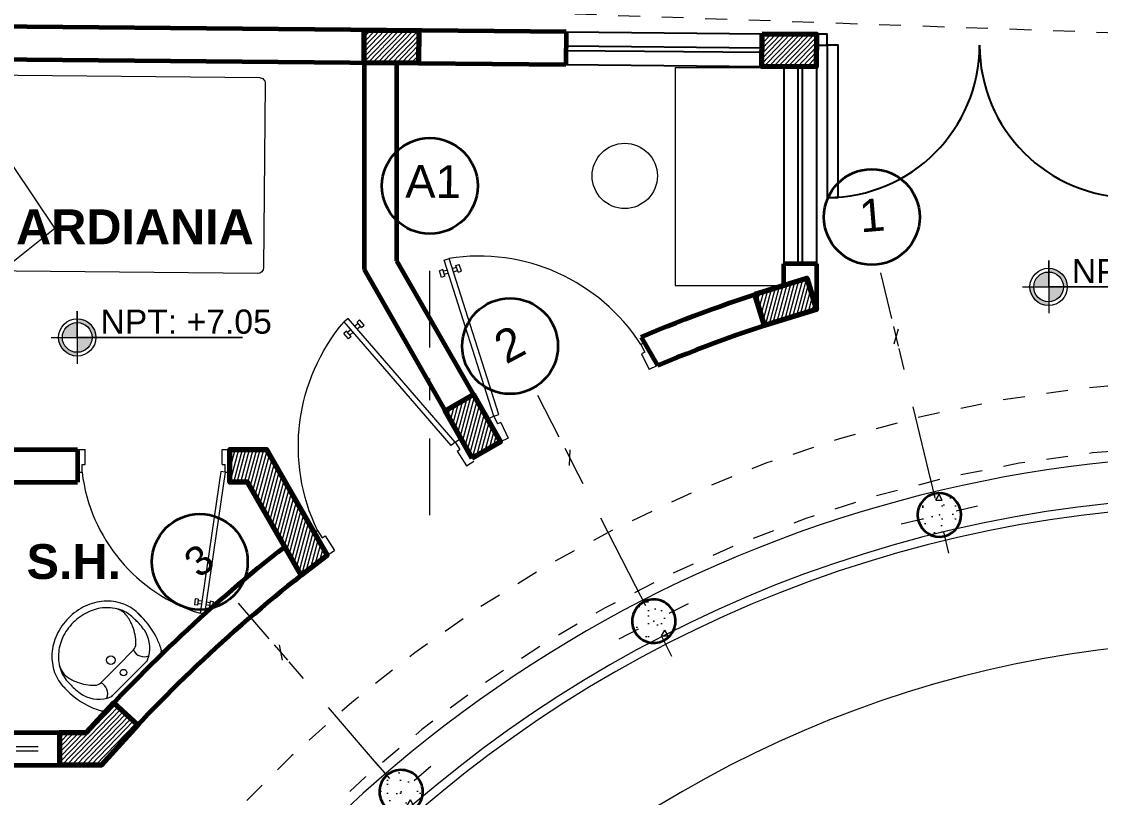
# Model space of a CAD drawing. Header units: millimetres. Extents: x 1 to 121, y 0 to 90.
# Drawn here: x 17.044 to 22.003, y 71.936 to 75.5 of the extents above; entities that cross this region are included whole.
import ezdxf

# ---------------------------------------------------------------- set-up
doc = ezdxf.new("R2010")
doc.units = ezdxf.units.MM
doc.linetypes.add('DASHED2', pattern=[0.375, 0.25, -0.125])
doc.linetypes.add('Dot & Dashed', pattern=[0.670277762413025, 0.352777767181396, -0.176388883590699, 0, -0.14111111164093])
for name, color, linetype, lineweight in [('0_Pluma_Nº__1', 253, 'Continuous', 9), ('COLUMNAS 50', 32, 'Continuous', 70), ('Drawing & Figure_Pen_No__1', 7, 'Continuous', 13), ('Drawing & Figure_Pen_No__122', 9, 'Continuous', 13), ('Drawing & Figure_Pen_No__7', 7, 'Continuous', 35), ('GRAFO01', 7, 'Continuous', 0), ('Interior - Stair & Railing_Pen_No__1', 7, 'Continuous', 13), ('Interior - Stair & Railing_Pen_No__122', 9, 'Continuous', 13), ('Letras El', 9, 'Continuous', 5), ('Muebles', 252, 'Continuous', 0), ('Muebles fijos El', 101, 'Continuous', 0), ('Muros el', 144, 'Continuous', 60), ('Proyeccciones', 1, 'DASHED2', 18), ('Puertas El', 21, 'Continuous', 15), ('Structural - Bearing_Pen_No__122', 9, 'Continuous', 13), ('Structural - Bearing_Pen_No__21', 7, 'Continuous', 35), ('TEXTO 100', 7, 'Continuous', 20)]:
    doc.layers.add(name, color=color, linetype=linetype, lineweight=lineweight)
for name, color, linetype, lineweight, true_color in [('Dimensioning - General_Pen_No__167', 7, 'Continuous', 13, 0x6a6a6a), ('Drawing & Figure_Pen_No__167', 7, 'Continuous', 13, 0x6a6a6a), ('Structural - Bearing_Pen_No__167', 7, 'Continuous', 13, 0x6a6a6a)]:
    doc.layers.add(name, color=color, linetype=linetype, lineweight=lineweight, true_color=true_color)
doc.styles.add('GENERATED_STYLE_1', font='arialbd.ttf')
doc.styles.add('JOS', font='arial.ttf', dxfattribs={"height": 1})
doc.styles.add('Santa Rosa 1 50', font='trebuc.ttf')
doc.dimstyles.new('GENERATED_STYLE__3', dxfattribs={"dimtxt": 0.1149999976158142, "dimasz": 0.0475, "dimexe": 0.18, "dimexo": 1.635402348125854, "dimgap": 0.09, "dimtad": 1, "dimzin": 0, "dimdsep": 46, "dimtxsty": 'GENERATED_STYLE_1', "dimblk": 'ARROWHEAD_2', "dimblk1": 'ARROWHEAD_2', "dimblk2": 'ARROWHEAD_2', "dimcen": 0.09, "dimclrd": 256, "dimclre": 256, "dimclrt": 256, "dimadec": 0, "dimazin": 0, "dimtfac": 1, "dimtdec": 4, "dimtmove": 0, "dimatfit": 3, "dimfxl": 1, "dimtolj": 1, "dimtzin": 0, "dimarcsym": 0})
pattern_1 = [(0, (-25.37355201728699, 68.62545175354674), (0, 0.3117691577510656), [0.0300000011921, -0.1500000059605]), (0, (-25.28355201371069, 68.78133632604815), (0, 0.3117691577510656), [0.0300000011921, -0.1500000059605]), (60.00000000000014, (-25.37355201728699, 68.62545175354674), (-0.2700000107289013, 0.1558845788755322), [0.0300000011921, -0.1500000059605]), (60.00000000000014, (-25.19355201013439, 68.62545175354674), (-0.2700000107289013, 0.1558845788755322), [0.0300000011921, -0.1500000059605]), (120.0000000000003, (-25.34355201609489, 68.62545175354674), (0.2700000107289002, 0.1558845788755341), [0.03000000119209999, -0.1500000059604999]), (120.0000000000003, (-25.16355200894229, 68.62545175354674), (0.2700000107289002, 0.1558845788755341), [0.03000000119209999, -0.1500000059604999]), (0, (-25.37355201728699, 68.65545175473885), (0, 0.0600000023842), [0, -0.0600000023842, 0, -0.0900000035763]), (44.99999999999999, (-25.34355201609489, 68.65545175473885), (-0.04242640855707682, 0.04242640855707686), [0, -0.04500000178815, 0, -0.07500000298025])]
pattern_2 = [(255, (-71.48862292757383, -27.76918597038279), (0.01533407249233896, -0.004108752341002516), [])]

# ---------------------------------------------------------------- blocks, each defined once
blk = doc.blocks.new('ARROWHEAD_2')
at = {"color": 0, "linetype": 'Continuous', "lineweight": 0}
for p, q in [((0, 0), (-1, 0)), ((-0.3781315, -0.655), (0.3781315, 0.655))]:
    blk.add_line(p, q, dxfattribs=at)
blk = doc.blocks.new('*D954')
at = {"layer": '0_Pluma_Nº__1', "color": 251, "lineweight": -2, "true_color": 0x6a6a6a, "transparency": 16777216}
for p, q in [((13.11306267313623, 77.05241383204047), (13.11306267313623, 76.1051531547397)), ((37.0333843900367, 75.78213876937643), (37.0333843900367, 76.1051531547397)), ((13.16056267313623, 75.92515315473969), (36.9858843900367, 75.92515315473969))]:
    blk.add_line(p, q, dxfattribs=at)
at = {"layer": 'Defpoints', "color": 0, "lineweight": 50, "transparency": 16777216}
for p in [(37.0333843900367, 75.92515315473969), (13.11306267313623, 75.41701148391462), (37.0333843900367, 74.14673642125058)]:
    blk.add_point(p, dxfattribs=at)
at = {"layer": '0_Pluma_Nº__1', "color": 251, "lineweight": -2, "true_color": 0x6a6a6a, "transparency": 16777216, "xscale": 0.0475, "yscale": 0.0475, "zscale": 0.0475, "rotation": 180}
blk.add_blockref('ARROWHEAD_2', (13.11306267313623, 75.92515315473969), dxfattribs=at)
at = {"layer": '0_Pluma_Nº__1', "color": 251, "lineweight": -2, "true_color": 0x6a6a6a, "transparency": 16777216, "xscale": 0.0475, "yscale": 0.0475, "zscale": 0.0475}
blk.add_blockref('ARROWHEAD_2', (37.0333843900367, 75.92515315473969), dxfattribs=at)
at = {"layer": '0_Pluma_Nº__1', "color": 251, "lineweight": 50, "true_color": 0x6a6a6a, "transparency": 16777216, "insert": (26.0323952053277, 76.07390826948338), "char_height": 0.1149999976158142, "attachment_point": 5, "style": 'GENERATED_STYLE_1'}
blk.add_mtext('\\A1;23.92', dxfattribs=at)
blk = doc.blocks.new('Mure01pl')
at = {"color": 0, "linetype": 'ByBlock'}
blk.add_line((0.2000779727824389, -0.1060513844292391), (0.2000779727824371, -0.3766863619056769), dxfattribs=at)
blk.add_lwpolyline([(0.5000000000000009, -1.995), (0.5000000000000009, -0.05500000000000024, 0.414213562373095), (0.4699999999999998, -0.02499999999999999), (-0.4699999999999998, -0.02499999999999999, 0.414213562373095), (-0.5, -0.05500000000000024), (-0.5000000000000009, -1.995000000000001, 0.414213562373095), (-0.4700000000000006, -2.025000000000001), (0.4699999999999998, -2.025)], format="xyb", dxfattribs=at)
blk.add_lwpolyline([(-0.2889286673754867, -0.3766863619056778), (0.2777702900099372, -0.3766863619056761, 0.414213562373094), (0.3077702900099366, -0.3466863619056758), (0.3077702900099366, -0.1360513844292393, 0.414213562373095), (0.2777702900099372, -0.1060513844292391), (-0.2889286673754867, -0.10605138442924, 0.414213562373095), (-0.318928667375487, -0.1360513844292402), (-0.318928667375487, -0.3466863619056776, 0.414213562373094)], format="xyb", close=True, dxfattribs=at)
blk.add_lwpolyline([(0.4912049402762309, -0.6956490139314676), (0.2787487832396911, -0.9566184564980317), (-0.5, -0.4226646377730049)], close=True, dxfattribs=at)
blk.add_arc((0.4699999999999998, -1.995), 0.03, 270, 0, dxfattribs=at)
blk = doc.blocks.new('puerta 1.00')
at = {"layer": 'Puertas El'}
for p, q in [((165.7652644685919, -11.93500104530437), (165.7652644685919, -11.88500104530436)), ((165.915264468592, -11.91500104530439), (165.9152644685919, -11.88500104530436)), ((165.8652644685918, -11.93500104530437), (165.7652644685919, -11.93500104530437)), ((165.9152644685919, -11.91500104530439), (165.8652644685918, -11.91500104530439)), ((165.8652644685918, -11.93500104530437), (165.8652644685918, -11.91500104530439)), ((165.9152644685921, -11.91500104530348), (165.9109364828346, -11.94468721277735)), ((165.9109364828345, -11.94468721277803), (166.8411030636803, -12.08029743318039)), ((165.915264468592, -11.91500104530428), (166.8454310494378, -12.05061126570655)), ((166.7599792018147, -12.01288883553832), (166.762864525653, -11.99309805722248)), ((166.7599792018146, -12.01288883553832), (166.7995607584463, -12.018659483215)), ((166.762864525653, -11.99309805722248), (166.8024460822848, -11.99886870489911)), ((166.7662679361746, -12.03906997035233), (166.7698745909726, -12.01433149745753)), ((166.7896653692884, -12.01721682129585), (166.7860587144906, -12.04195529419064)), ((166.7995607584463, -12.018659483215), (166.8024460822848, -11.99886870489911)), ((166.7619399504171, -12.06875613782608), (166.7583332956191, -12.09349461072099)), ((166.7817307287331, -12.07164146166451), (166.7781240739351, -12.09637993455931)), ((166.845431049438, -12.05061126570569), (166.8411030636804, -12.08029743317956)), ((166.8454310494382, -12.05061126570487), (166.8411030636807, -12.08029743317874)), ((166.8454310494381, -12.05061126570484), (166.8411030636806, -12.08029743317865)), ((166.7484379064612, -12.09205194880178), (166.7455525826229, -12.11184272711762)), ((166.7455525826231, -12.11184272711773), (166.7851341392547, -12.11761337479436)), ((166.7484379064614, -12.09205194880178), (166.788019463093, -12.09782259647852)), ((166.788019463093, -12.09782259647852), (166.7851341392547, -12.11761337479436)), ((165.7652644685919, -12.85500104530439), (165.7652644685919, -12.83500104530441)), ((165.7652644685919, -12.88500104530442), (165.7652644685919, -12.83500104530441)), ((165.8652644685918, -12.83500104530441), (165.7652644685919, -12.83500104530441)), ((165.8652644685919, -12.85500104530439), (165.8652644685919, -12.83500104530441)), ((165.9152644685919, -12.85500104530445), (165.8652644685918, -12.85500104530445)), ((165.9152644685919, -12.88500104530442), (165.9152644685919, -12.85500104530439))]:
    blk.add_line(p, q, dxfattribs=at)
at = {"layer": 'Puertas El', "linetype": 'ByBlock'}
blk.add_arc((165.782221606095, -11.75542231743236), 1.107598204246484, 276.8989326144559, 342.9434779215549, dxfattribs=at)
blk = doc.blocks.new('FFDFDFD')
at = {"color": 4, "lineweight": 0}
blk.add_line((-0.05886890582314663, -0.1901173293692864), (-0.05886890582314663, -0.1901173293692864), dxfattribs=at)
at = {"color": 4}
for centre, radius, start, end in [((-0.03546092866827166, 0.1646070815393159), 0.02000000000019563, 118.8086221355722, 179.4498407281312), ((-0.03886982874200839, -0.1903094645197143), 0.02000000000021001, 179.4495648735011, 240.0907834659743), ((0.1469318000690691, -0.6283339787889872), 0.3736862656877146, 89.44970280081127, 92.75493685998734)]:
    blk.add_arc(centre, radius, start, end, dxfattribs=at)
at = {"layer": 'Muebles fijos El'}
for p, q in [((-0.05886890582314663, -0.1901173293692864), (-0.05546000667391127, 0.1647991204019945)), ((-0.03111149111873601, 0.0968499676614556), (-0.03216560931923595, -0.01289921324178067)), ((0.04884938390841853, 0.09239230071580096), (0.04783070085386498, -0.01366756126799373)), ((-0.0332197275197359, -0.1226483941450169), (-0.03216560931923595, -0.01289921324178067)), ((0.04681201779885669, -0.1197274232520158), (0.04783070085386498, -0.01366756126799373))]:
    blk.add_line(p, q, dxfattribs=at)
for centre, radius in [((0.006983425039379654, -0.01327523162581201), 0.015), ((0.08815094653118649, -0.01405482889481391), 0.02)]:
    blk.add_circle(centre, radius, dxfattribs=at)
for centre, radius, start, end in [((0.1190253423574177, -0.1163022609671316), 0.3405870656198402, 109.3720862668288, 118.8086221354495), ((0.1300039001112054, -0.1475261104230867), 0.3736847619930455, 89.44970280081127, 109.3720862668288), ((0.1300038856693391, -0.147527614048613), 0.3736862656876507, 86.14446874160632, 89.44970280081127), ((0.1533590416001971, 0.04083622735788595), 0.1844851940894312, 64.11744003451699, 89.44970280081127), ((0.1403816790925703, 0.01408968768305385), 0.2142137884429385, 40.63562796651937, 64.11744003451699), ((0.1085235282585018, 0.04543248740651507), 0.15068701896449, 105.8000903969853, 155.790011252269), ((0.2179591342128333, -0.03876376033031192), 0.2237691226996343, 113.5710535420515, 134.6339651184285), ((0.1300039001112054, -0.1475261104230867), 0.3436847619930798, 89.44970280081127, 100.4793370543053), ((0.210698363235224, -0.02212159927466928), 0.2056120216150279, 98.73746529006557, 113.5710535420515), ((0.1300039001112054, -0.1475261104230867), 0.3436847619931331, 85.99677401139374, 89.44970280081127), ((0.1533590416001971, 0.04083622735788595), 0.1544851940894312, 64.11744003451699, 89.7632285167419), ((0.1931360697431046, 0.09214871790891266), 0.08999999999999998, 55.94811801964315, 98.73746529006557), ((0.1300039001102959, -0.14752611042627), 0.3436847619961132, 79.71941918519236, 79.86710726357686), ((0.1403816790925703, 0.01408968768305385), 0.1842137884429328, 40.63562796651937, 64.11744003451699), ((0.1203678827405383, -0.003085809533558859), 0.2405870656197314, 19.37208626679994, 40.63562796651937), ((-0.006109142020250147, 0.09697448621363947), 0.025, 155.7900344505994, 179.738093788553), ((0.03089028928116022, 0.1435651656800019), 0.05423275014670175, 200.7270162463487, 289.3385004466397), ((0.08884753899519637, 0.09200812670269443), 0.03999999999999999, 134.6339651184285, 179.4497028007981), ((0.1203678827405383, -0.003085809533558859), 0.2105870656197221, 19.37208626679994, 40.63562796651937), ((0.05888435837368888, 0.09598563313466002), 0.08999999999999998, 178.9589570230943, 179.4497390913172), ((0.08914403328481058, -0.01406436728780136), 0.2436847619930803, 359.4497028007981, 19.37208626679994), ((0.08914403328481058, -0.01406436728780136), 0.2736847619930849, 359.4497028007981, 19.37208626679994), ((0.08914403328481058, -0.01406436728780136), 0.2436847619930803, 339.5273193348034, 359.4497028007981), ((0.08914403328481058, -0.01406436728780136), 0.2736847619930924, 339.5273193348034, 359.4497028007981), ((-0.008224382761000015, -0.123253130213925), 0.025, 179.1613118130453, 203.1093711509992), ((0.05677612087765738, -0.1235128426772008), 0.08999999999999998, 179.4496665102921, 179.9404485785107), ((0.1073771484320787, -0.07392248332939744), 0.15068701896449, 203.1093943493343, 253.099315204605), ((0.02787331748504585, -0.1705458925214316), 0.05423275014670175, 69.56090515497458, 158.1723893552589), ((0.08681017288563453, -0.1201115972651223), 0.03999999999999999, 179.4497028007981, 224.265440483168), ((0.2184097908543663, 0.008156212447147482), 0.2237691226996343, 224.265440483168, 245.3283520595531), ((0.1201512482407452, -0.02564064155421875), 0.2105870656197221, 318.2637776350952, 339.5273193348034), ((0.1201512482407452, -0.02564064155421875), 0.2405870656197053, 318.2637776350952, 339.5273193348034), ((0.210830699849339, -0.008343414801629478), 0.2056120216150279, 245.3283520595531, 260.1619403115286), ((0.1910767632962234, -0.122255317307463), 0.08999999999999998, 260.1619403115286, 302.9512875819756), ((0.1398314485377341, -0.043197391404874), 0.1842137884429328, 294.78196556709, 318.2637776350952), ((0.1398314485377341, -0.043197391404874), 0.2142137884429345, 294.78196556709, 318.2637776350952), ((0.1209835961581121, 0.08758071017246039), 0.340587065619663, 240.0907834661552, 249.5273193347866), ((0.1325598704247568, 0.118587925128395), 0.3736847619930898, 249.5273193347866, 269.4497028008113), ((0.1325598704247568, 0.118587925128395), 0.3436847619930798, 258.420068547305, 269.4497028008113), ((0.1325598704247568, 0.118587925128395), 0.3436847619931331, 269.4497028008113, 272.9026315902274), ((0.1522926743114112, -0.07018826346279639), 0.1544851940894312, 269.1361770848376, 294.78196556709), ((0.1522926743114112, -0.07018826346279639), 0.1844851940894418, 269.4497028008113, 294.78196556709), ((0.1325598704238473, 0.1185879251311235), 0.3436847619961132, 279.0322983380034, 279.1799864163704)]:
    blk.add_arc(centre, radius, start, end, dxfattribs=at)

msp = doc.modelspace()

# ---------------------------------------------------------------- hatches: boundary and pattern name
at = {"layer": 'Muebles'}
h = msp.add_hatch(dxfattribs=at)
h.set_pattern_fill('ANSI31', color=256, scale=0.004999999999999999, angle=180.8321060399948)
h.set_pattern_definition([(225.8321060399948, (-71.48862292757383, -27.76918597038279), (0.01138715584830748, -0.01106111688241096), [])])
h.paths.add_polyline_path([(18.6198860534214, 75.46072762430667), (18.86987480694122, 75.45835631378138), (18.86845202062607, 75.30836306166943), (18.61846326710624, 75.31073437219469)])
h = msp.add_hatch(dxfattribs=at)
h.set_pattern_fill('ANSI31', color=256, scale=0.004999999999999999, angle=180.8321060399948)
h.set_pattern_definition([(225.8321060399948, (0.994129916450067, -0.2895054775021322), (0.01138715584830748, -0.01106111688241096), [])])
h.paths.add_polyline_path([(20.44796693413037, 75.44433562137354), (20.6979556876502, 75.4419643108483), (20.69653290133502, 75.29197105873632), (20.44654414781522, 75.29434236926161)])
h = msp.add_hatch(dxfattribs=at)
h.set_pattern_fill('ANSI31', color=256, scale=0.004999999999999999, angle=210)
h.set_pattern_definition(pattern_2)
h.paths.add_polyline_path([(20.41485954364611, 74.2477904386132), (20.65376367244054, 74.32144379729412), (20.69795568764912, 74.1781013200174), (20.4590515588547, 74.10444796133648)])
h = msp.add_hatch(dxfattribs=at)
h.set_pattern_fill('ANSI31', color=256, scale=0.004999999999999999, angle=210)
h.set_pattern_definition(pattern_2)
h.paths.add_polyline_path([(19.11554191356918, 73.4949543825965), (18.99112910300446, 73.7117986874961), (19.12123568594426, 73.78644637383498), (19.24564849650901, 73.56960206893537)])
h = msp.add_hatch(dxfattribs=at)
h.set_pattern_fill('ANSI31', color=256, scale=0.004999999999999999, angle=210)
h.set_pattern_definition(pattern_2)
h.paths.add_polyline_path([(18.32921803028902, 72.9565038500501), (18.08332939359115, 73.38507346651836), (18.00139049274292, 73.38507346651836), (18.00139049274292, 73.53507346651837), (18.17077473937239, 73.53407721213922), (18.44906129440631, 73.04903990516638)])
h = msp.add_hatch(dxfattribs=at)
h.set_pattern_fill('ANSI31', color=256, scale=0.004999999999999999, angle=180.8321060399948)
h.set_pattern_definition([(225.8321060399948, (-71.48862292757383, -27.76918597038282), (0.01138715584830748, -0.01106111688241096), [])])
h.paths.add_polyline_path([(17.34351329171921, 72.23507346651836), (17.46804927352389, 72.37098044877978), (17.57907744914235, 72.2701204258825), (17.41097741098031, 72.08507346651832), (17.21989280130947, 72.08512055979439), (17.21989280130947, 72.23507346651836)])
at = {"layer": 'Structural - Bearing_Pen_No__122', "linetype": 'Continuous', "lineweight": 13}
h = msp.add_hatch(dxfattribs=at)
h.set_pattern_fill('STRUCTURAL_CONCRETE', color=9, style=0, pattern_type=2)
h.set_pattern_definition(pattern_1)
h.paths.add_polyline_path([(21.16596842886972, 73.21008331469993, 0.414213562373095), (21.28667237076164, 73.13639099208929, 0.414213562373095), (21.36036469337228, 73.25709493398121, 0.414213562373095), (21.23966075148036, 73.33078725659185, 0.414213562373095)])
h = msp.add_hatch(dxfattribs=at)
h.set_pattern_fill('STRUCTURAL_CONCRETE', color=9, style=0, pattern_type=2)
h.set_pattern_definition(pattern_1)
h.paths.add_polyline_path([(19.86130485496231, 72.69982081605009, 0.414213562373095), (19.99594880910755, 72.65656569366983, 0.414213562373095), (20.03920393148782, 72.79120964781508, 0.414213562373095), (19.90455997734256, 72.83446477019534, 0.414213562373095)])
h = msp.add_hatch(dxfattribs=at)
h.set_pattern_fill('STRUCTURAL_CONCRETE', color=9, style=0, pattern_type=2)
h.set_pattern_definition(pattern_1)
h.paths.add_polyline_path([(18.71313756056168, 71.89718346165024, 0.414213562373095), (18.85417643590667, 71.88678944214763, 0.414213562373095), (18.86457045540927, 72.02782831749262, 0.414213562373095), (18.72353158006428, 72.03822233699523, 0.414213562373095)])
at = {"layer": 'TEXTO 100', "ltscale": 1.3}
h = msp.add_hatch(color=256, dxfattribs=at)
edge = h.paths.add_edge_path()
edge.add_line((21.8333760517827, 74.28136407906946), (21.76509286936502, 74.28136408014736))
edge.add_line((21.765092869365, 74.28136408014733), (21.765092869365, 74.21308089786457))
edge.add_arc((21.76509286997183, 74.28136408014733), 0.06828318228277228, 269.9999994913017, 359.9999990956475)
edge = h.paths.add_edge_path()
edge.add_arc((21.76509286983702, 74.28136407906946), 0.06828318336054921, 90.00000039565423, 180)
edge.add_line((21.69680968694786, 74.28136407906946), (21.76509286936554, 74.28136408014736))
edge.add_line((21.765092869365, 74.28136408014733), (21.765092869365, 74.34964726243008))
edge = h.paths.add_edge_path()
edge.add_line((21.765092869365, 74.36707067994165), (21.765092869365, 74.34964726243008))
edge.add_arc((21.76509286889408, 74.28136407906946), 0.06828318336054921, 0, 89.99999960434582, ccw=False)
edge.add_line((21.8333760517827, 74.28136407906946), (21.85079947037241, 74.28136408014736))
edge.add_arc((21.76509286997183, 74.28136408014733), 0.08570660040062021, 0, 90.00000040528428)
for points in [[(21.69680968692058, 74.28136408014733), (21.67938626833524, 74.28136408014733, 0.4163528812831421), (21.76571839885284, 74.19565976186065), (21.76571839885284, 74.21308376294233, -0.4168992925091289)], [(17.23173958418068, 74.04903278252401), (17.21431616559534, 74.04903278252401, 0.4163528812831421), (17.30064829611294, 73.96332846423734), (17.30064829611294, 73.98075246531901, -0.4168992925091289)]]:
    msp.add_hatch(color=256, dxfattribs=at).paths.add_polyline_path(points)
h = msp.add_hatch(color=256, dxfattribs=at)
edge = h.paths.add_edge_path()
edge.add_line((17.3683059490428, 74.04903278144614), (17.30002276662512, 74.04903278252404))
edge.add_line((17.30002276662509, 74.04903278252401), (17.30002276662509, 73.98074960024125))
edge.add_arc((17.30002276723193, 74.04903278252401), 0.06828318228277228, 269.9999994913017, 359.9999990956475)
edge = h.paths.add_edge_path()
edge.add_arc((17.30002276709712, 74.04903278144614), 0.06828318336054921, 90.00000039565423, 180)
edge.add_line((17.23173958420796, 74.04903278144614), (17.30002276662563, 74.04903278252404))
edge.add_line((17.30002276662509, 74.04903278252401), (17.30002276662509, 74.11731596480676))
edge = h.paths.add_edge_path()
edge.add_line((17.30002276662509, 74.13473938231833), (17.30002276662509, 74.11731596480676))
edge.add_arc((17.30002276615418, 74.04903278144614), 0.06828318336054921, 0, 89.99999960434582, ccw=False)
edge.add_line((17.3683059490428, 74.04903278144614), (17.38572936763251, 74.04903278252404))
edge.add_arc((17.30002276723193, 74.04903278252401), 0.08570660040062021, 0, 90.00000040528428)

# ---------------------------------------------------------------- linework, layer by layer
for p, q in [((19.54800742145902, 75.45287233926446), (20.44796693413037, 75.44433562137355)), ((19.54739088072246, 75.3878752633493), (20.44735039339381, 75.3793385454584)), ((19.54720117588043, 75.36787616306775), (20.44716068855178, 75.35933944517684)), ((19.54658463514388, 75.30287908715259), (20.44654414781522, 75.29434236926168))]:
    msp.add_line(p, q)
for points in [[(20.6979556876502, 75.3919643108483), (20.74795568765019, 75.3919643108483), (20.74795568765019, 75.4419643108483), (20.6979556876502, 75.4419643108483)], [(20.74795568765019, 75.3919643108483), (20.74795568765019, 74.69196431084828), (20.79795568765019, 74.69196431084828), (20.79795568765019, 75.3919643108483)]]:
    msp.add_lwpolyline(points, close=True)
for points in [[(20.54795568764911, 75.28737821253914), (20.54795568764911, 74.38737821253913)], [(20.61295568764911, 75.28737821253914), (20.61295568764911, 74.38737821253913)], [(20.63295568764912, 75.28737821253914), (20.63295568764912, 74.38737821253913)], [(20.69795568764912, 75.28737821253914), (20.69795568764912, 74.38737821253913)]]:
    msp.add_lwpolyline(points)
for centre, start, end in [((20.74795568765019, 75.3919643108483), 270, 0), ((22.1479556876502, 75.3919643108483), 180, 270)]:
    msp.add_arc(centre, 0.7000000000000043, start, end)
at = {"layer": 'COLUMNAS 50', "linetype": 'Continuous'}
for points in [[(18.6198860534214, 75.46072762430667), (18.86987480694122, 75.45835631378138), (18.86845202062607, 75.30836306166943), (18.61846326710624, 75.31073437219469), (18.6198860534214, 75.46072762430667)], [(20.44796693413037, 75.44433562137354), (20.6979556876502, 75.4419643108483), (20.69653290133502, 75.29197105873632), (20.44654414781522, 75.29434236926161), (20.44796693413037, 75.44433562137354)], [(20.41485954364611, 74.2477904386132), (20.65376367244054, 74.32144379729412), (20.69795568764912, 74.1781013200174), (20.4590515588547, 74.10444796133648), (20.41485954364611, 74.2477904386132)], [(19.11554191356918, 73.4949543825965), (18.99112910300446, 73.7117986874961), (19.12123568594426, 73.78644637383498), (19.24564849650901, 73.56960206893537), (19.11554191356918, 73.4949543825965)], [(18.32921803028902, 72.9565038500501), (18.08332939359115, 73.38507346651836), (18.00139049274292, 73.38507346651836), (18.00139049274292, 73.53507346651837), (18.17077473937239, 73.53407721213922), (18.44906129440631, 73.04903990516638), (18.32921803028902, 72.9565038500501)], [(17.34351329171921, 72.23507346651836), (17.46804927352389, 72.37098044877978), (17.57907744914235, 72.2701204258825), (17.41097741098031, 72.08507346651832), (17.21989280130947, 72.08512055979439), (17.21989280130947, 72.23507346651836), (17.34351329171921, 72.23507346651836)]]:
    msp.add_lwpolyline(points, dxfattribs=at)
at = {"layer": 'Dimensioning - General_Pen_No__167', "color": 251, "linetype": 'Continuous', "lineweight": 13, "true_color": 0x6a6a6a}
for p, q in [((21.07587790135967, 74.00839174803993), (21.05387274145983, 74.09952261787987)), ((21.054672238809, 74.01934533332387), (21.0750784040105, 74.08856903259593)), ((19.58586178685646, 73.45504329081213), (19.54304985345008, 73.53844713279803)), ((19.56267539523187, 73.46070477455906), (19.56623624507466, 73.5327856490511)), ((18.26766712102307, 72.56690516482088), (18.20644775055441, 72.63790693366799)), ((18.24379960219701, 72.56695712511537), (18.23031526938048, 72.6378549733735))]:
    msp.add_line(p, q, dxfattribs=at)
at = {"layer": 'Drawing & Figure_Pen_No__1', "color": 7, "linetype": 'Continuous', "lineweight": 13}
msp.add_lwpolyline([(28.549018384364, 73.50732159229712), (22.65443401144685, 73.50732159229712, 1.000451731136477), (22.65443401144292, 61.45732149887648), (28.549018384364, 61.45732149887648)], format="xyb", close=True, dxfattribs=at)
at = {"layer": 'Drawing & Figure_Pen_No__122', "color": 9, "linetype": 'Dot & Dashed', "lineweight": 13}
for p, q in [((18.9210546964829, 73.23201866848557), (18.92105469648244, 74.48524708095873)), ((21.22604047571011, 73.38710802944989), (20.99424640966154, 74.34559236295262)), ((19.86800444463658, 72.90562440080555), (19.41740543889944, 73.7827681989678)), ((18.68568096294951, 72.08209569492043), (18.04174221676971, 72.8289314183519))]:
    msp.add_line(p, q, dxfattribs=at)
at = {"layer": 'Drawing & Figure_Pen_No__167', "color": 251, "linetype": 'Continuous', "lineweight": 13, "true_color": 0x6a6a6a}
msp.add_arc((22.67138961599846, 67.48233645899008), 5.175065228541962, 90.2476128714539, 269.8007797648633, dxfattribs=at)
at = {"layer": 'Drawing & Figure_Pen_No__7', "color": 7, "linetype": 'Continuous', "lineweight": 35}
for centre, radius in [((18.92105469648244, 74.74524708095878), 0.2200000000000016), ((20.95279470628051, 74.60226677984367), 0.2200000000000003), ((19.28994371778611, 74.0093813266786), 0.2199999999999993), ((17.86357110339126, 73.01828572740641), 0.2199999999999994)]:
    msp.add_circle(centre, radius, dxfattribs=at)
at = {"layer": 'Interior - Stair & Railing_Pen_No__1', "color": 7, "linetype": 'Continuous', "lineweight": 13}
msp.add_arc((22.65174322860936, 67.48650565118132), 5.831524184484548, 90.12888331926307, 269.400285312562, dxfattribs=at)
at = {"layer": 'Interior - Stair & Railing_Pen_No__122', "color": 9, "linetype": 'Continuous', "lineweight": 13}
for centre, radius, start, end in [((22.65174322860979, 67.4865056511813), 5.83152418448455, 90.12888408780793, 269.4002853125567), ((22.65174322860937, 67.48650565118132), 5.831524184484549, 90.12888408780387, 269.400285312562), ((22.65174322860933, 67.48650565118132), 5.831524184484549, 90.12888408780347, 269.4002853125616), ((22.65174320964582, 67.4865056511794), 5.791524184484549, 90.0060978262, 269.522722542489), ((22.65174320964541, 67.4865056511794), 5.791524184484548, 90.0060978261955, 269.5227225424927), ((22.65174320964651, 67.4865056511794), 5.791524184484554, 90.00609782620488, 269.5227225424821), ((22.65174320964526, 67.4865056511794), 5.791524184484546, 90.0060978260799, 269.5227225424951)]:
    msp.add_arc(centre, radius, start, end, dxfattribs=at)
at = {"layer": 'Muebles fijos El'}
msp.add_lwpolyline([(20.04795568764911, 74.28737821253908), (20.54795568764911, 74.28737821253911), (20.54795568764911, 75.28737821253914), (20.04795568764911, 75.28737821253911)], close=True, dxfattribs=at)
msp.add_circle((19.81694394830382, 74.79103493153572), 0.1499999999999986, dxfattribs=at)
at = {"layer": 'Muros el', "ltscale": 0.05}
for p, q in [((19.54800742145902, 75.45287233926446), (16.1698928013095, 75.48491601579589)), ((19.54800742145902, 75.45287233926446), (19.54658463514388, 75.30287908715259)), ((16.31846326710624, 75.33349997736882), (18.71846326710623, 75.31073437219469)), ((18.61846326710624, 75.31073437219469), (18.61846326710624, 74.36133360096979)), ((18.76846326710625, 75.3093115218713), (18.76846326710625, 74.40130821646547)), ((18.86846326710624, 75.3093115218713), (19.54658463514388, 75.30287908715259)), ((18.76846326710625, 74.40130821646547), (19.24564849650901, 73.56960206893537)), ((20.69795568764912, 74.38737821253913), (20.54795568764911, 74.38737821253913)), ((20.54795568764911, 74.28965874949193), (20.54795568764911, 74.38737821253915)), ((20.69795568764912, 74.38737821253913), (20.69795568764912, 74.1781013200174)), ((18.61846326710624, 74.36133360096979), (19.11554191356925, 73.49495438259653)), ((19.89174200376214, 74.05105009866533), (19.96697142870345, 73.9199295791196)), ((19.11554191356925, 73.49495438259653), (19.24564849650901, 73.56960206893538)), ((17.30139049274291, 73.53507346651837), (17.30139049274291, 73.38507346651839)), ((16.41989280130952, 72.23507346651836), (17.21989280130947, 72.23507346651836)), ((16.41989280130952, 72.08538560457917), (17.21989280130947, 72.08507346651832))]:
    msp.add_line(p, q, dxfattribs=at)
for points in [[(19.89174200376214, 74.05105009866533, -0.02451465670544187), (20.54795568764911, 74.28965874949193)], [(20.69795568764912, 74.1781013200174, 0.02780771504454203), (19.96697142870345, 73.9199295791196)], [(17.34351329171919, 72.23507346651839, -0.04385336437088971), (18.25376855587885, 73.08800790304312, -0.04385336437088971)], [(18.32921803028903, 72.9565038500501, 0.04546731878113674), (17.41097741098035, 72.08507346651838)]]:
    msp.add_lwpolyline(points, format="xyb", dxfattribs=at)
for points in [[(16.16989280130959, 73.53507346651875), (17.30139049274291, 73.53507346651837)], [(16.3198928013095, 73.38507346651842), (17.30139049274291, 73.38507346651839)]]:
    msp.add_lwpolyline(points, dxfattribs=at)
at = {"layer": 'Proyeccciones', "linetype": 'DASHED2', "lineweight": 9, "ltscale": 0.4}
msp.add_line((34.47837257180169, 75.01526212739205), (16.1534612299798, 75.65362635183592), dxfattribs=at)
at = {"layer": 'Proyeccciones', "color": 165, "linetype": 'DASHED2', "lineweight": 9, "ltscale": 0.4, "true_color": 0x5e67af}
for p, q in [((16.41989280130952, 72.17007346651836), (17.21989280130947, 72.17007346651836)), ((16.41991816252505, 72.15038559963152), (17.21991816252501, 72.15007346157067))]:
    msp.add_line(p, q, dxfattribs=at)
at = {"layer": 'Proyeccciones', "linetype": 'DASHED2', "lineweight": 9, "ltscale": 0.4}
for points in [[(17.53855084616201, 71.289709986731, -0.2369784304300638), (22.65171294882564, 73.85732220675337), (28.54901838436401, 73.85732220675338)], [(17.91712106755358, 71.28879928110119, -0.22720224612675), (22.65171294882564, 73.55732220675337), (28.549018384364, 73.55732220675337)]]:
    msp.add_lwpolyline(points, format="xyb", dxfattribs=at)
at = {"layer": 'Structural - Bearing_Pen_No__167', "color": 251, "linetype": 'Continuous', "lineweight": 13, "true_color": 0x6a6a6a}
for p, q in [((21.24436191340849, 73.3113476301416), (21.22085610376784, 73.40854576239288)), ((21.34092506692203, 73.25239377205308), (21.43812319917331, 73.27589958169374)), ((21.18540805531998, 73.21478447662805), (21.08820992306869, 73.19127866698742)), ((21.28197120883352, 73.15583061853954), (21.30547701847416, 73.05863248628826)), ((19.91369886051907, 72.8166748625428), (19.86800444463658, 72.90562440080555)), ((20.02141402383527, 72.78207076463858), (20.11036356209802, 72.82776518052107)), ((19.87909476261486, 72.70895969922658), (19.79014522435209, 72.6632652833441)), ((19.98680992593106, 72.67435560132238), (20.03250434181355, 72.58540606305962)), ((18.73659606564852, 72.02307904751048), (18.67127363772733, 72.09879549493427)), ((18.84942716592452, 72.01476383190838), (18.92514361334831, 72.08008625982957))]:
    msp.add_line(p, q, dxfattribs=at)
for p in [(21.263166561121, 73.23358912434057), (19.95025439322506, 72.74551523193259), (18.78885400798547, 71.96250588957143)]:
    msp.add_point(p, dxfattribs=at)
at = {"layer": 'Structural - Bearing_Pen_No__21', "color": 7, "linetype": 'Continuous', "lineweight": 35}
for points in [[(21.16596842886972, 73.21008331469993, 0.414213562373095), (21.28667237076164, 73.13639099208929, 0.414213562373095), (21.36036469337228, 73.25709493398121, 0.414213562373095), (21.23966075148036, 73.33078725659185, 0.414213562373095)], [(19.86130485496231, 72.69982081605009, 0.414213562373095), (19.99594880910755, 72.65656569366983, 0.414213562373095), (20.03920393148782, 72.79120964781508, 0.414213562373095), (19.90455997734256, 72.83446477019534, 0.414213562373095)], [(18.71313756056168, 71.89718346165024, 0.414213562373095), (18.85417643590667, 71.88678944214763, 0.414213562373095), (18.86457045540927, 72.02782831749262, 0.414213562373095), (18.72353158006428, 72.03822233699523, 0.414213562373095)]]:
    msp.add_lwpolyline(points, format="xyb", close=True, dxfattribs=at)
at = {"layer": 'TEXTO 100', "ltscale": 1.3}
for points in [[(21.64470890447348, 74.28136408014733), (22.52537754891904, 74.28136408014733), (21.76571839885284, 74.28136408014733), (21.76571839885284, 74.40237357304512), (21.76571839885284, 74.16035458509388)], [(17.17963880173358, 74.04903278252401), (18.06030744617914, 74.04903278252401), (17.30064829611294, 74.04903278252401), (17.30064829611294, 74.1700422754218), (17.30064829611294, 73.92802328747057)]]:
    msp.add_lwpolyline(points, dxfattribs=at)
for centre, radius in [((21.765092869365, 74.28136408014733), 0.0857066010300251), ((21.765092869365, 74.28136408014733), 0.06828318244459669), ((17.30002276662509, 74.04903278252401), 0.0857066010300251), ((17.30002276662509, 74.04903278252401), 0.06828318244459669)]:
    msp.add_circle(centre, radius, dxfattribs=at)

# ---------------------------------------------------------------- block references
at = {"color": 4}
for p, xscale, yscale, zscale, rotation in [((68.67662900200133, -49.852352643123), 0.7999999999999711, 0.7999999999999711, 0.7999999999999711, 115.9272593294508), ((98.65867377090868, -33.05784774303035), -0.7999999999999708, 0.799999999999971, 0.799999999999971, 302.6421215244781), ((26.32089122445419, 189.570758594525), 0.6999999999999533, 0.6999999999999533, 0.6999999999999533, 270.0000000000006)]:
    msp.add_blockref('puerta 1.00', p, dxfattribs=dict(at, xscale=xscale, yscale=yscale, zscale=zscale, rotation=rotation))
at = {"rotation": 135.7541035975561}
msp.add_blockref('FFDFDFD', (17.50829693511074, 72.4951600547892), dxfattribs=at)
at = {"layer": 'Muebles fijos El', "xscale": -0.9, "yscale": 0.9, "zscale": 0.9, "rotation": 89.44970280080084}
msp.add_blockref('Mure01pl', (16.33811429755284, 74.81003299724863), dxfattribs=at)

# ---------------------------------------------------------------- texts
at = {"layer": 'Drawing & Figure_Pen_No__7', "color": 7, "linetype": 'Continuous', "lineweight": 35, "attachment_point": 7, "style": 'GENERATED_STYLE_1'}
for s, insert, char_height, rotation in [('\\A1;{\\pql;\\fArial|b0|i0|c0|p34;A1}', (18.8078402273562, 74.69117179717567), 0.15, 359.7107124274084), ('\\A1;{\\pql;\\fArial|b0|i0|c0|p34;1}', (20.90165801889595, 74.53129684292176), 0.15, 4.816425252465502), ('\\A1;{\\pql;\\fArial|b0|i0|c0|p34;2}', (19.27114826951858, 73.92395051333945), 0.15, 28.18284191601358), ('\\A1;{\\pql;\\fArial|b0|i0|c0|p34;3}', (17.86146843014222, 72.93781495114861), 0.135, 38.02335309392506)]:
    msp.add_mtext(s, dxfattribs=dict(at, insert=insert, char_height=char_height, rotation=rotation))
at = {"layer": 'GRAFO01', "style": 'JOS'}
for p in [(21.87196091920135, 74.29852396061578), (17.40689081646144, 74.06619266299246)]:
    msp.add_text('NPT: +7.05', height=0.1109035256873387, rotation=8.130006654569783e-09, dxfattribs=at).set_placement(p)
at = {"layer": 'Letras El', "color": 0, "char_height": 0.16, "attachment_point": 1, "style": 'Santa Rosa 1 50'}
for s, width, insert in [('{\\fSwis721 Ex BT|b1|i0|c0|p34;GUARDIANIA}', 4.631986651534703, (16.68401823222236, 74.63726725284324)), ('{\\fSwis721 Ex BT|b1|i0|c0|p34;S.H.}', 0.7484754731240173, (17.06717427527373, 73.09958064504958))]:
    msp.add_mtext_dynamic_manual_height_columns(s, width=width, gutter_width=1, heights=[0], dxfattribs=dict(at, insert=insert))

# ---------------------------------------------------------------- dimensions: what is measured, and where the dimension line sits
at = {"layer": '0_Pluma_Nº__1', "color": 30, "lineweight": 50, "true_color": 0xf8991e}
dim = msp.add_linear_dim(base=(37.0333843900367, 75.92515315473969), p1=(13.11306267313623, 75.41701148391462), p2=(37.0333843900367, 74.14673642125058), dimstyle='GENERATED_STYLE__3', dxfattribs=at)
dim.commit()
dim.dimension.update_dxf_attribs({"geometry": '*D954', "text_midpoint": (26.0323952053277, 75.92515315473969), "dimtype": 160})

doc.saveas('drawing.dxf')
